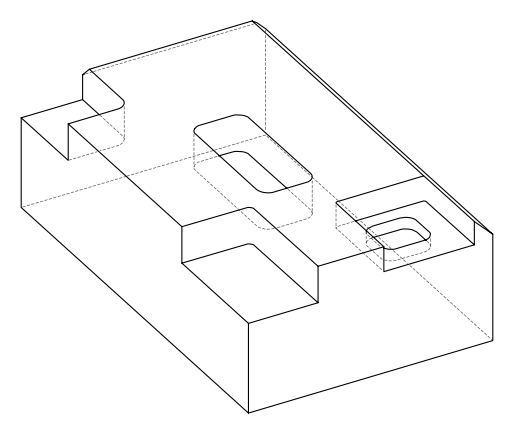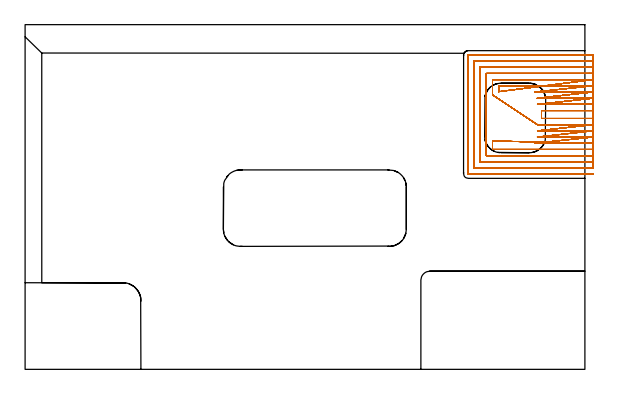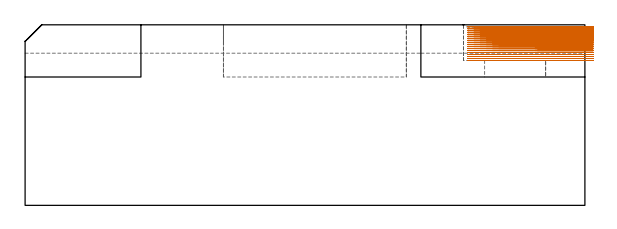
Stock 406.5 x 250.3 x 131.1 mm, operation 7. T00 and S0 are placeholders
(PLAN: 7 operations, 3 tool changes, 179.4 min)
(1 AREA_MILL | FG_CHAMFER_SURFACE | UGT0205_001 | 25.37 min | 86249 mm3)
(2 AREA_MILL_1 | FG_CHAMFER_SURFACE_1 | UGT0205_001 | 7.12 min | 12990 mm3)
(3 MILL_CORNER_NOTCH_RECTANGULAR | CORNER_NOTCH_RECTANGULAR | NXT0201_011 | Follow Part, ap 3, ae 75% | 30.62 min | 321502 mm3)
(4 MILL_CORNER_NOTCH_RECTANGULAR_1 | CORNER_NOTCH_RECTANGULAR_1 | UGT0201_094 | Follow Part, ap 5, ae 75% | 8.35 min | 198587 mm3)
(5 MILL_RECTANGULAR_POCKET | POCKET_RECTANGULAR_STRAIGHT | UGT0201_094 | Follow Part, ap 5, ae 75% | 8.75 min | 274411 mm3)
(6 MILL_RECTANGULAR_POCKET_1 | POCKET_RECTANGULAR_STRAIGHT_1 | UGT0201_094 | Follow Part, ap 5, ae 75% | 3.32 min | 80225 mm3)
(7 MILL_SLOT | SLOT_PARTIAL_RECTANGULAR | NXT0201_008 | Follow Part, ap 1.5, ae 75% | 95.86 min | 156449 mm3)
(TOOL UGT0205_001 | Chamfer Mill 20 x 3 x 45 deg. | D20 FL50 Z2)
(TOOL NXT0201_011 | ENDMILL 12mm [2P460-1200-NA 1630] | D12 FL38 Z6)
(TOOL UGT0201_094 | End mill 20 mm | D20 FL38 Z4)
(TOOL NXT0201_008 | ENDMILL 6mm [2P460-0600-NA 1630] | D6 FL26 Z6)
(OP 7 MILL_SLOT)
G17 G21 G94 G90
T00 M6
G54
G17 G0 G90 X412.5 Y187.9 S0 M3
G43 Z141.1 H1
Z129.661
G94 G1 X409.5 F250.
X375. F500.
Y182.2
X409.5
X412.5 F250.
Y192.4
X409.5
X375. F500.
X372. F250.
X412.5 Y196.9 F500.
X409.5 F250.
X374.938 F500.
X371.938 F250.
X412.5 Y201.4 F500.
X409.5 F250.
X373.111 F500.
X370.111 F250.
X412.5 Y205.9 F500.
X409.5 F250.
X343.9 F500.
Y204.632
Y201.632 F250.
X412.5 Y210.4 F500.
X409.5 F250.
X339.4 F500.
Y202.284
Y199.284 F250.
X372. Y177.7 F500.
X375. F250.
X409.5 F500.
X412.5 F250.
X372. Y173.2 F500.
X375. F250.
X409.5 F500.
X412.5 F250.
X371.992 Y168.7 F500.
X374.992 F250.
X409.5 F500.
X412.5 F250.
X370.479 Y164.2 F500.
X373.479 F250.
X409.5 F500.
X412.5 F250.
X339.4 Y165.823 F500.
Y162.823 F250.
Y159.7 F500.
X409.5
X412.5 F250.
Y214.9
X409.5
X334.9 F500.
Y155.2
X409.5
X412.5 F250.
Y219.4
X409.5
X330.4 F500.
Y150.7
X409.5
X412.5 F250.
Y223.9
X409.5
X325.9 F500.
Y146.2
X409.5
X412.5 F250.
Y228.4
X409.5
X321.8 F500.
G3 X321.4 Y228. R0.4
G1 Y142.1
G3 X321.8 Y141.7 R0.4
G1 X409.5
X412.5 F250.
G0 Y187.9 Z128.222
G1 X409.5
X375. F500.
Y182.2
X409.5
X412.5 F250.
Y192.4
X409.5
X375. F500.
X372. F250.
X412.5 Y196.9 F500.
X409.5 F250.
X374.938 F500.
X371.938 F250.
X412.5 Y201.4 F500.
X409.5 F250.
X373.111 F500.
X370.111 F250.
X412.5 Y205.9 F500.
X409.5 F250.
X343.9 F500.
Y204.632
Y201.632 F250.
X412.5 Y210.4 F500.
X409.5 F250.
X339.4 F500.
Y202.284
Y199.284 F250.
X372. Y177.7 F500.
X375. F250.
X409.5 F500.
X412.5 F250.
X372. Y173.2 F500.
X375. F250.
X409.5 F500.
X412.5 F250.
X371.992 Y168.7 F500.
X374.992 F250.
X409.5 F500.
X412.5 F250.
X370.479 Y164.2 F500.
X373.479 F250.
X409.5 F500.
X412.5 F250.
X339.4 Y165.823 F500.
Y162.823 F250.
Y159.7 F500.
X409.5
X412.5 F250.
Y214.9
X409.5
X334.9 F500.
Y155.2
X409.5
X412.5 F250.
Y219.4
X409.5
X330.4 F500.
Y150.7
X409.5
X412.5 F250.
Y223.9
X409.5
X325.9 F500.
Y146.2
X409.5
X412.5 F250.
Y228.4
X409.5
X321.8 F500.
G3 X321.4 Y228. R0.4
G1 Y142.1
G3 X321.8 Y141.7 R0.4
G1 X409.5
X412.5 F250.
G0 Y187.9 Z126.783
G1 X409.5
X375. F500.
Y182.2
X409.5
X412.5 F250.
Y192.4
X409.5
X375. F500.
X372. F250.
X412.5 Y196.9 F500.
X409.5 F250.
X374.938 F500.
X371.938 F250.
X412.5 Y201.4 F500.
X409.5 F250.
X373.111 F500.
X370.111 F250.
X412.5 Y205.9 F500.
X409.5 F250.
X343.9 F500.
Y204.632
Y201.632 F250.
X412.5 Y210.4 F500.
X409.5 F250.
X339.4 F500.
Y202.284
Y199.284 F250.
X372. Y177.7 F500.
X375. F250.
X409.5 F500.
X412.5 F250.
X372. Y173.2 F500.
X375. F250.
X409.5 F500.
X412.5 F250.
X371.992 Y168.7 F500.
X374.992 F250.
X409.5 F500.
X412.5 F250.
X370.479 Y164.2 F500.
X373.479 F250.
X409.5 F500.
X412.5 F250.
X339.4 Y165.823 F500.
Y162.823 F250.
Y159.7 F500.
X409.5
X412.5 F250.
Y214.9
X409.5
X334.9 F500.
Y155.2
X409.5
X412.5 F250.
Y219.4
X409.5
X330.4 F500.
Y150.7
X409.5
X412.5 F250.
Y223.9
X409.5
X325.9 F500.
Y146.2
X409.5
X412.5 F250.
Y228.4
X409.5
X321.8 F500.
G3 X321.4 Y228. R0.4
G1 Y142.1
G3 X321.8 Y141.7 R0.4
G1 X409.5
X412.5 F250.
G0 Y187.9 Z125.344
G1 X409.5
X375. F500.
Y182.2
X409.5
X412.5 F250.
Y192.4
X409.5
X375. F500.
X372. F250.
X412.5 Y196.9 F500.
X409.5 F250.
X374.938 F500.
X371.938 F250.
X412.5 Y201.4 F500.
X409.5 F250.
X373.111 F500.
X370.111 F250.
X412.5 Y205.9 F500.
X409.5 F250.
X343.9 F500.
Y204.632
Y201.632 F250.
X412.5 Y210.4 F500.
X409.5 F250.
X339.4 F500.
Y202.277
Y199.277 F250.
X372. Y177.7 F500.
X375. F250.
X409.5 F500.
X412.5 F250.
X372. Y173.2 F500.
X375. F250.
X409.5 F500.
X412.5 F250.
X371.992 Y168.7 F500.
X374.992 F250.
X409.5 F500.
X412.5 F250.
X370.479 Y164.2 F500.
X373.479 F250.
X409.5 F500.
X412.5 F250.
X339.4 Y165.823 F500.
Y162.823 F250.
Y159.7 F500.
X409.5
X412.5 F250.
Y214.9
X409.5
X334.9 F500.
Y155.2
X409.5
X412.5 F250.
Y219.4
X409.5
X330.4 F500.
Y150.7
X409.5
X412.5 F250.
Y223.9
X409.5
X325.9 F500.
Y146.2
X409.5
X412.5 F250.
Y228.4
X409.5
X321.8 F500.
G3 X321.4 Y228. R0.4
G1 Y142.1
G3 X321.8 Y141.7 R0.4
G1 X409.5
X412.5 F250.
G0 Y187.9 Z123.905
G1 X409.5
X375. F500.
Y182.2
X409.5
X412.5 F250.
Y192.4
X409.5
X375. F500.
X372. F250.
X412.5 Y196.9 F500.
X409.5 F250.
X374.938 F500.
X371.938 F250.
X412.5 Y201.4 F500.
X409.5 F250.
X373.111 F500.
X370.111 F250.
X412.5 Y205.9 F500.
X409.5 F250.
X343.9 F500.
Y204.632
Y201.632 F250.
X412.5 Y210.4 F500.
X409.5 F250.
X339.4 F500.
Y202.277
Y199.277 F250.
X372. Y177.7 F500.
X375. F250.
X409.5 F500.
X412.5 F250.
X372. Y173.2 F500.
X375. F250.
X409.5 F500.
X412.5 F250.
X371.992 Y168.7 F500.
X374.992 F250.
X409.5 F500.
X412.5 F250.
X370.479 Y164.2 F500.
X373.479 F250.
X409.5 F500.
X412.5 F250.
X339.4 Y165.823 F500.
Y162.823 F250.
Y159.7 F500.
X409.5
X412.5 F250.
Y214.9
X409.5
X334.9 F500.
Y155.2
X409.5
X412.5 F250.
Y219.4
X409.5
X330.4 F500.
Y150.7
X409.5
X412.5 F250.
Y223.9
X409.5
X325.9 F500.
Y146.2
X409.5
X412.5 F250.
Y228.4
X409.5
X321.8 F500.
G3 X321.4 Y228. R0.4
G1 Y142.1
G3 X321.8 Y141.7 R0.4
G1 X409.5
X412.5 F250.
G0 Y187.9 Z122.467
G1 X409.5
X375. F500.
Y182.2
X409.5
X412.5 F250.
Y192.4
X409.5
X375. F500.
X372. F250.
X412.5 Y196.9 F500.
X409.5 F250.
X374.938 F500.
X371.938 F250.
X412.5 Y201.4 F500.
X409.5 F250.
X373.111 F500.
X370.111 F250.
X412.5 Y205.9 F500.
X409.5 F250.
X343.9 F500.
Y204.632
Y201.632 F250.
X412.5 Y210.4 F500.
X409.5 F250.
X339.4 F500.
Y202.277
Y199.277 F250.
X372. Y177.7 F500.
X375. F250.
X409.5 F500.
X412.5 F250.
X372. Y173.2 F500.
X375. F250.
X409.5 F500.
X412.5 F250.
X371.992 Y168.7 F500.
X374.992 F250.
X409.5 F500.
X412.5 F250.
X370.479 Y164.2 F500.
X373.479 F250.
X409.5 F500.
X412.5 F250.
X339.4 Y165.823 F500.
Y162.823 F250.
Y159.7 F500.
X409.5
X412.5 F250.
Y214.9
X409.5
X334.9 F500.
Y155.2
X409.5
X412.5 F250.
Y219.4
X409.5
X330.4 F500.
Y150.7
X409.5
X412.5 F250.
Y223.9
X409.5
X325.9 F500.
Y146.2
X409.5
X412.5 F250.
Y228.4
X409.5
X321.8 F500.
G3 X321.4 Y228. R0.4
G1 Y142.1
G3 X321.8 Y141.7 R0.4
G1 X409.5
X412.5 F250.
G0 Y187.9 Z121.028
G1 X409.5
X375. F500.
Y182.2
X409.5
X412.5 F250.
Y192.4
X409.5
X375. F500.
X372. F250.
X412.5 Y196.9 F500.
X409.5 F250.
X374.938 F500.
X371.938 F250.
X412.5 Y201.4 F500.
X409.5 F250.
X373.111 F500.
X370.111 F250.
X412.5 Y205.9 F500.
X409.5 F250.
X343.9 F500.
Y204.632
Y201.632 F250.
X412.5 Y210.4 F500.
X409.5 F250.
X339.4 F500.
Y202.277
Y199.277 F250.
X372. Y177.7 F500.
X375. F250.
X409.5 F500.
X412.5 F250.
X372. Y173.2 F500.
X375. F250.
X409.5 F500.
X412.5 F250.
X371.992 Y168.7 F500.
X374.992 F250.
X409.5 F500.
X412.5 F250.
X370.479 Y164.2 F500.
X373.479 F250.
X409.5 F500.
X412.5 F250.
X339.4 Y165.823 F500.
Y162.823 F250.
Y159.7 F500.
X409.5
X412.5 F250.
Y214.9
X409.5
X334.9 F500.
Y155.2
X409.5
X412.5 F250.
Y219.4
X409.5
X330.4 F500.
Y150.7
X409.5
X412.5 F250.
Y223.9
X409.5
X325.9 F500.
Y146.2
X409.5
X412.5 F250.
Y228.4
X409.5
X321.8 F500.
G3 X321.4 Y228. R0.4
G1 Y142.1
G3 X321.8 Y141.7 R0.4
G1 X409.5
X412.5 F250.
G0 Y187.9 Z119.589
G1 X409.5
X375. F500.
Y182.2
X409.5
X412.5 F250.
Y192.4
X409.5
X375. F500.
X372. F250.
X412.5 Y196.9 F500.
X409.5 F250.
X374.938 F500.
X371.938 F250.
X412.5 Y201.4 F500.
X409.5 F250.
X373.111 F500.
X370.111 F250.
X412.5 Y205.9 F500.
X409.5 F250.
X343.9 F500.
Y204.632
Y201.632 F250.
X412.5 Y210.4 F500.
X409.5 F250.
X339.4 F500.
Y202.277
Y199.277 F250.
X372. Y177.7 F500.
X375. F250.
X409.5 F500.
X412.5 F250.
X372. Y173.2 F500.
X375. F250.
X409.5 F500.
X412.5 F250.
X371.992 Y168.7 F500.
X374.992 F250.
X409.5 F500.
X412.5 F250.
X370.479 Y164.2 F500.
X373.479 F250.
X409.5 F500.
X412.5 F250.
X339.4 Y165.823 F500.
Y162.823 F250.
Y159.7 F500.
X409.5
X412.5 F250.
Y214.9
X409.5
X334.9 F500.
Y155.2
X409.5
X412.5 F250.
Y219.4
X409.5
X330.4 F500.
Y150.7
X409.5
X412.5 F250.
Y223.9
X409.5
X325.9 F500.
Y146.2
X409.5
X412.5 F250.
Y228.4
X409.5
X321.8 F500.
G3 X321.4 Y228. R0.4
G1 Y142.1
G3 X321.8 Y141.7 R0.4
G1 X409.5
X412.5 F250.
G0 Y187.9 Z118.15
G1 X409.5
X375. F500.
Y182.2
X409.5
X412.5 F250.
Y192.4
X409.5
X375. F500.
X372. F250.
X412.5 Y196.9 F500.
X409.5 F250.
X374.938 F500.
X371.938 F250.
X412.5 Y201.4 F500.
X409.5 F250.
X373.111 F500.
X370.111 F250.
X412.5 Y205.9 F500.
X409.5 F250.
X343.9 F500.
Y204.632
Y201.632 F250.
X412.5 Y210.4 F500.
X409.5 F250.
X339.4 F500.
Y202.284
Y199.284 F250.
X372. Y177.7 F500.
X375. F250.
X409.5 F500.
X412.5 F250.
X372. Y173.2 F500.
X375. F250.
X409.5 F500.
X412.5 F250.
X371.992 Y168.7 F500.
X374.992 F250.
X409.5 F500.
X412.5 F250.
X370.479 Y164.2 F500.
X373.479 F250.
X409.5 F500.
X412.5 F250.
X339.4 Y165.824 F500.
Y162.824 F250.
Y159.7 F500.
X409.5
X412.5 F250.
Y214.9
X409.5
X334.9 F500.
Y155.2
X409.5
X412.5 F250.
Y219.4
X409.5
X330.4 F500.
Y150.7
X409.5
X412.5 F250.
Y223.9
X409.5
X325.9 F500.
Y146.2
X409.5
X412.5 F250.
Y228.4
X409.5
X321.8 F500.
G3 X321.4 Y228. R0.4
G1 Y142.1
G3 X321.8 Y141.7 R0.4
G1 X409.5
X412.5 F250.
G0 Y187.9 Z116.711
G1 X409.5
X375. F500.
Y182.2
X409.5
X412.5 F250.
Y192.4
X409.5
X375. F500.
X372. F250.
X412.5 Y196.9 F500.
X409.5 F250.
X374.938 F500.
X371.938 F250.
X412.5 Y201.4 F500.
X409.5 F250.
X373.111 F500.
X370.111 F250.
X412.5 Y205.9 F500.
X409.5 F250.
X343.9 F500.
Y204.632
Y201.632 F250.
X412.5 Y210.4 F500.
X409.5 F250.
X339.4 F500.
Y202.284
Y199.284 F250.
X372. Y177.7 F500.
X375. F250.
X409.5 F500.
X412.5 F250.
X372. Y173.2 F500.
X375. F250.
X409.5 F500.
X412.5 F250.
X371.992 Y168.7 F500.
X374.992 F250.
X409.5 F500.
X412.5 F250.
X370.479 Y164.2 F500.
X373.479 F250.
X409.5 F500.
X412.5 F250.
X339.4 Y165.824 F500.
Y162.824 F250.
Y159.7 F500.
X409.5
X412.5 F250.
Y214.9
X409.5
X334.9 F500.
Y155.2
X409.5
X412.5 F250.
Y219.4
X409.5
X330.4 F500.
Y150.7
X409.5
X412.5 F250.
Y223.9
X409.5
X325.9 F500.
Y146.2
X409.5
X412.5 F250.
Y228.4
X409.5
X321.8 F500.
G3 X321.4 Y228. R0.4
G1 Y142.1
G3 X321.8 Y141.7 R0.4
G1 X409.5
X412.5 F250.
G0 Y187.9 Z115.272
G1 X409.5
X375. F500.
Y182.2
X409.5
X412.5 F250.
Y192.4
X409.5
X375. F500.
X372. F250.
X412.5 Y196.9 F500.
X409.5 F250.
X374.938 F500.
X371.938 F250.
X412.5 Y201.4 F500.
X409.5 F250.
X373.111 F500.
X370.111 F250.
X412.5 Y205.9 F500.
X409.5 F250.
X343.9 F500.
Y204.632
Y201.632 F250.
X412.5 Y210.4 F500.
X409.5 F250.
X339.4 F500.
Y202.284
Y199.284 F250.
X372. Y177.7 F500.
X375. F250.
X409.5 F500.
X412.5 F250.
X372. Y173.2 F500.
X375. F250.
X409.5 F500.
X412.5 F250.
X371.992 Y168.7 F500.
X374.992 F250.
X409.5 F500.
X412.5 F250.
X370.479 Y164.2 F500.
X373.479 F250.
X409.5 F500.
X412.5 F250.
X339.4 Y165.823 F500.
Y162.823 F250.
Y159.7 F500.
X409.5
X412.5 F250.
Y214.9
X409.5
X334.9 F500.
Y155.2
X409.5
X412.5 F250.
Y219.4
X409.5
X330.4 F500.
Y150.7
X409.5
X412.5 F250.
Y223.9
X409.5
X325.9 F500.
Y146.2
X409.5
X412.5 F250.
Y228.4
X409.5
X321.8 F500.
G3 X321.4 Y228. R0.4
G1 Y142.1
G3 X321.8 Y141.7 R0.4
G1 X409.5
X412.5 F250.
G0 Y187.9 Z113.833
G1 X409.5
X375. F500.
Y182.2
X409.5
X412.5 F250.
Y192.4
X409.5
X375. F500.
X372. F250.
X412.5 Y196.9 F500.
X409.5 F250.
X374.938 F500.
X371.938 F250.
X412.5 Y201.4 F500.
X409.5 F250.
X373.111 F500.
X370.111 F250.
X412.5 Y205.9 F500.
X409.5 F250.
X343.9 F500.
Y204.632
Y201.632 F250.
X412.5 Y210.4 F500.
X409.5 F250.
X339.4 F500.
Y202.284
Y199.284 F250.
X372. Y177.7 F500.
X375. F250.
X409.5 F500.
X412.5 F250.
X372. Y173.2 F500.
X375. F250.
X409.5 F500.
X412.5 F250.
X371.992 Y168.7 F500.
X374.992 F250.
X409.5 F500.
X412.5 F250.
X370.479 Y164.2 F500.
X373.479 F250.
X409.5 F500.
X412.5 F250.
X339.4 Y165.823 F500.
Y162.823 F250.
Y159.7 F500.
X409.5
X412.5 F250.
Y214.9
X409.5
X334.9 F500.
Y155.2
X409.5
X412.5 F250.
Y219.4
X409.5
X330.4 F500.
Y150.7
X409.5
X412.5 F250.
Y223.9
X409.5
X325.9 F500.
Y146.2
X409.5
X412.5 F250.
Y228.4
X409.5
X321.8 F500.
G3 X321.4 Y228. R0.4
G1 Y142.1
G3 X321.8 Y141.7 R0.4
G1 X409.5
X412.5 F250.
G0 Y187.9 Z112.394
G1 X409.5
X375. F500.
Y182.2
X409.5
X412.5 F250.
Y192.4
X409.5
X375. F500.
X372. F250.
X412.5 Y196.9 F500.
X409.5 F250.
X374.938 F500.
X371.938 F250.
X412.5 Y201.4 F500.
X409.5 F250.
X373.111 F500.
X370.111 F250.
X412.5 Y205.9 F500.
X409.5 F250.
X343.9 F500.
Y204.632
Y201.632 F250.
X412.5 Y210.4 F500.
X409.5 F250.
X339.4 F500.
Y202.277
Y199.277 F250.
X372. Y177.7 F500.
X375. F250.
X409.5 F500.
X412.5 F250.
X372. Y173.2 F500.
X375. F250.
X409.5 F500.
X412.5 F250.
X371.992 Y168.7 F500.
X374.992 F250.
X409.5 F500.
X412.5 F250.
X370.479 Y164.2 F500.
X373.479 F250.
X409.5 F500.
X412.5 F250.
X339.4 Y165.823 F500.
Y162.823 F250.
Y159.7 F500.
X409.5
X412.5 F250.
Y214.9
X409.5
X334.9 F500.
Y155.2
X409.5
X412.5 F250.
Y219.4
X409.5
X330.4 F500.
Y150.7
X409.5
X412.5 F250.
Y223.9
X409.5
X325.9 F500.
Y146.2
X409.5
X412.5 F250.
Y228.4
X409.5
X321.8 F500.
G3 X321.4 Y228. R0.4
G1 Y142.1
G3 X321.8 Y141.7 R0.4
G1 X409.5
X412.5 F250.
G0 Y187.9 Z110.956
G1 X409.5
X375. F500.
Y182.2
X409.5
X412.5 F250.
Y192.4
X409.5
X375. F500.
X372. F250.
X412.5 Y196.9 F500.
X409.5 F250.
X374.938 F500.
X371.938 F250.
X412.5 Y201.4 F500.
X409.5 F250.
X373.111 F500.
X370.111 F250.
X412.5 Y205.9 F500.
X409.5 F250.
X343.9 F500.
Y204.632
Y201.632 F250.
X412.5 Y210.4 F500.
X409.5 F250.
X339.4 F500.
Y202.277
Y199.277 F250.
X372. Y177.7 F500.
X375. F250.
X409.5 F500.
X412.5 F250.
X372. Y173.2 F500.
X375. F250.
X409.5 F500.
X412.5 F250.
X371.992 Y168.7 F500.
X374.992 F250.
X409.5 F500.
X412.5 F250.
X370.479 Y164.2 F500.
X373.479 F250.
X409.5 F500.
X412.5 F250.
X339.4 Y165.823 F500.
Y162.823 F250.
Y159.7 F500.
X409.5
X412.5 F250.
Y214.9
X409.5
X334.9 F500.
Y155.2
X409.5
X412.5 F250.
Y219.4
X409.5
X330.4 F500.
Y150.7
X409.5
X412.5 F250.
Y223.9
X409.5
X325.9 F500.
Y146.2
X409.5
X412.5 F250.
Y228.4
X409.5
X321.8 F500.
G3 X321.4 Y228. R0.4
G1 Y142.1
G3 X321.8 Y141.7 R0.4
G1 X409.5
X412.5 F250.
G0 Y187.9 Z109.517
G1 X409.5
X375. F500.
Y182.2
X409.5
X412.5 F250.
Y192.4
X409.5
X375. F500.
X372. F250.
X412.5 Y196.9 F500.
X409.5 F250.
X374.938 F500.
X371.938 F250.
X412.5 Y201.4 F500.
X409.5 F250.
X373.111 F500.
X370.111 F250.
X412.5 Y205.9 F500.
X409.5 F250.
X343.9 F500.
Y204.632
Y201.632 F250.
X412.5 Y210.4 F500.
X409.5 F250.
X339.4 F500.
Y202.277
Y199.277 F250.
X372. Y177.7 F500.
X375. F250.
X409.5 F500.
X412.5 F250.
X372. Y173.2 F500.
X375. F250.
X409.5 F500.
X412.5 F250.
X371.992 Y168.7 F500.
X374.992 F250.
X409.5 F500.
X412.5 F250.
X370.479 Y164.2 F500.
X373.479 F250.
X409.5 F500.
X412.5 F250.
X339.4 Y165.823 F500.
Y162.823 F250.
Y159.7 F500.
X409.5
X412.5 F250.
Y214.9
X409.5
X334.9 F500.
Y155.2
X409.5
X412.5 F250.
Y219.4
X409.5
X330.4 F500.
Y150.7
X409.5
X412.5 F250.
Y223.9
X409.5
X325.9 F500.
Y146.2
X409.5
X412.5 F250.
Y228.4
X409.5
X321.8 F500.
G3 X321.4 Y228. R0.4
G1 Y142.1
G3 X321.8 Y141.7 R0.4
G1 X409.5
X412.5 F250.
G0 Y187.9 Z108.078
G1 X409.5
X375. F500.
Y182.2
X409.5
X412.5 F250.
Y192.4
X409.5
X375. F500.
X372. F250.
X412.5 Y196.9 F500.
X409.5 F250.
X374.938 F500.
X371.938 F250.
X412.5 Y201.4 F500.
X409.5 F250.
X373.111 F500.
X370.111 F250.
X412.5 Y205.9 F500.
X409.5 F250.
X343.9 F500.
Y204.632
Y201.632 F250.
X412.5 Y210.4 F500.
X409.5 F250.
X339.4 F500.
Y202.277
Y199.277 F250.
X372. Y177.7 F500.
X375. F250.
X409.5 F500.
X412.5 F250.
X372. Y173.2 F500.
X375. F250.
X409.5 F500.
X412.5 F250.
X371.992 Y168.7 F500.
X374.992 F250.
X409.5 F500.
X412.5 F250.
X370.479 Y164.2 F500.
X373.479 F250.
X409.5 F500.
X412.5 F250.
X339.4 Y165.823 F500.
Y162.823 F250.
Y159.7 F500.
X409.5
X412.5 F250.
Y214.9
X409.5
X334.9 F500.
Y155.2
X409.5
X412.5 F250.
Y219.4
X409.5
X330.4 F500.
Y150.7
X409.5
X412.5 F250.
Y223.9
X409.5
X325.9 F500.
Y146.2
X409.5
X412.5 F250.
Y228.4
X409.5
X321.8 F500.
G3 X321.4 Y228. R0.4
G1 Y142.1
G3 X321.8 Y141.7 R0.4
G1 X409.5
X412.5 F250.
G0 Y187.9 Z106.639
G1 X409.5
X375. F500.
Y182.2
X409.5
X412.5 F250.
Y192.4
X409.5
X375. F500.
X372. F250.
X412.5 Y196.9 F500.
X409.5 F250.
X374.938 F500.
X371.938 F250.
X412.5 Y201.4 F500.
X409.5 F250.
X373.111 F500.
X370.111 F250.
X412.5 Y205.9 F500.
X409.5 F250.
X343.9 F500.
Y204.632
Y201.632 F250.
X412.5 Y210.4 F500.
X409.5 F250.
X339.4 F500.
Y202.277
Y199.277 F250.
X372. Y177.7 F500.
X375. F250.
X409.5 F500.
X412.5 F250.
X372. Y173.2 F500.
X375. F250.
X409.5 F500.
X412.5 F250.
X371.992 Y168.7 F500.
X374.992 F250.
X409.5 F500.
X412.5 F250.
X370.479 Y164.2 F500.
X373.479 F250.
X409.5 F500.
X412.5 F250.
X339.4 Y165.823 F500.
Y162.823 F250.
Y159.7 F500.
X409.5
X412.5 F250.
Y214.9
X409.5
X334.9 F500.
Y155.2
X409.5
X412.5 F250.
Y219.4
X409.5
X330.4 F500.
Y150.7
X409.5
X412.5 F250.
Y223.9
X409.5
X325.9 F500.
Y146.2
X409.5
X412.5 F250.
Y228.4
X409.5
X321.8 F500.
G3 X321.4 Y228. R0.4
G1 Y142.1
G3 X321.8 Y141.7 R0.4
G1 X409.5
X412.5 F250.
G0 Y187.9 Z105.2
G1 X409.5
X375. F500.
Y182.2
X409.5
X412.5 F250.
Y192.4
X409.5
X375. F500.
X372. F250.
X412.5 Y196.9 F500.
X409.5 F250.
X374.938 F500.
X371.938 F250.
X412.5 Y201.4 F500.
X409.5 F250.
X373.111 F500.
X370.111 F250.
X412.5 Y205.9 F500.
X409.5 F250.
X343.9 F500.
Y204.632
Y201.632 F250.
X412.5 Y210.4 F500.
X409.5 F250.
X339.4 F500.
Y202.284
Y199.284 F250.
X372. Y177.7 F500.
X375. F250.
X409.5 F500.
X412.5 F250.
X372. Y173.2 F500.
X375. F250.
X409.5 F500.
X412.5 F250.
X371.992 Y168.7 F500.
X374.992 F250.
X409.5 F500.
X412.5 F250.
X370.479 Y164.2 F500.
X373.479 F250.
X409.5 F500.
X412.5 F250.
X339.4 Y165.824 F500.
Y162.824 F250.
Y159.7 F500.
X409.5
X412.5 F250.
Y214.9
X409.5
X334.9 F500.
Y155.2
X409.5
X412.5 F250.
Y219.4
X409.5
X330.4 F500.
Y150.7
X409.5
X412.5 F250.
Y223.9
X409.5
X325.9 F500.
Y146.2
X409.5
X412.5 F250.
Y228.4
X409.5
X321.8 F500.
G3 X321.4 Y228. R0.4
G1 Y142.1
G3 X321.8 Y141.7 R0.4
G1 X409.5
X412.5 F250.
G0 Z141.1
M5
M2
